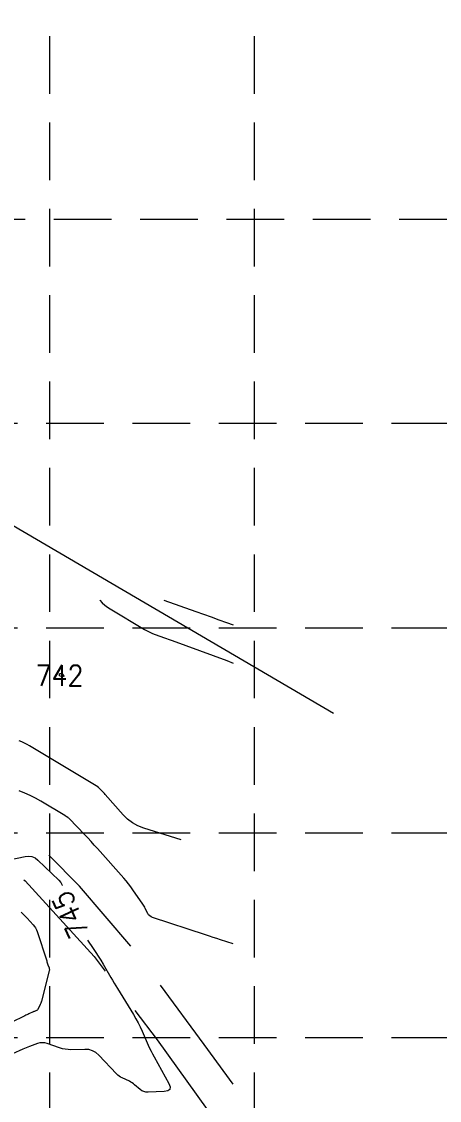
# Model space of a CAD drawing. Header units: feet. Extents: x 46644 to 49208, y 46045 to 47649.
# Drawn here: x 48520.4 to 48602, y 47314.5 to 47525.3 of the extents above; entities that cross this region are included whole.
import ezdxf
from ezdxf.enums import TextEntityAlignment as Align

# ---------------------------------------------------------------- set-up
doc = ezdxf.new("R2010")
doc.units = ezdxf.units.FT
doc.header["$MEASUREMENT"] = 0
doc.linetypes.add('DGN Style 3', pattern=[33.544038, 23.960027, -9.584011])
doc.linetypes.add('HIDDEN', pattern=[0.375, 0.25, -0.125])
for name, color, linetype, lineweight in [('EC', 35, 'Continuous', 0), ('Level 15', 1, 'Continuous', 0), ('Level 9', 1, 'Continuous', 0)]:
    doc.layers.add(name, color=color, linetype=linetype, lineweight=lineweight)
doc.layers.add('GRID', color=254, linetype='HIDDEN')
doc.styles.add('Style-STANDARD', font='STANDARD.shx')

msp = doc.modelspace()

# ---------------------------------------------------------------- linework, layer by layer
at = {"layer": 'EC', "color": 35, "linetype": 'DGN Style 3', "lineweight": 0}
for p, q in [((48535.64, 47412.29), (48535.67, 47412.26)), ((48535.67, 47412.26), (48536.12, 47411.78)), ((48548.13, 47412.29), (48554.41, 47410.06)), ((48536.12, 47411.78), (48536.6, 47411.33)), ((48536.6, 47411.33), (48537.12, 47410.93)), ((48537.12, 47410.93), (48537.67, 47410.57)), ((48537.67, 47410.57), (48544.4, 47406.55)), ((48554.41, 47410.06), (48555.92, 47409.53)), ((48555.92, 47409.53), (48557.42, 47408.99)), ((48557.42, 47408.99), (48558.92, 47408.45)), ((48558.92, 47408.45), (48560.42, 47407.9)), ((48560.42, 47407.9), (48561.7, 47407.44)), ((48544.4, 47406.55), (48544.91, 47406.26)), ((48544.91, 47406.26), (48545.42, 47406)), ((48545.42, 47406), (48545.95, 47405.77)), ((48545.95, 47405.77), (48546.49, 47405.56)), ((48546.49, 47405.56), (48548.28, 47404.93)), ((48548.28, 47404.93), (48548.66, 47404.79)), ((48548.66, 47404.79), (48549.04, 47404.66)), ((48549.04, 47404.66), (48549.43, 47404.52)), ((48549.43, 47404.52), (48549.81, 47404.38)), ((48549.81, 47404.38), (48560.47, 47400.5)), ((48560.47, 47400.5), (48561.7, 47399.95)), ((48527.74, 47397.84), (48527.76, 47397.86)), ((48527.74, 47397.82), (48527.74, 47397.84)), ((48527.74, 47397.79), (48527.74, 47397.82)), ((48527.77, 47397.56), (48527.74, 47397.79)), ((48527.76, 47397.86), (48527.78, 47397.88)), ((48527.78, 47397.52), (48527.77, 47397.56)), ((48527.78, 47397.88), (48527.87, 47397.92)), ((48527.8, 47397.48), (48527.78, 47397.52)), ((48527.84, 47397.46), (48527.8, 47397.48)), ((48527.88, 47397.45), (48527.84, 47397.46)), ((48527.87, 47397.92), (48527.88, 47397.93)), ((48527.88, 47397.93), (48527.9, 47397.93)), ((48528.55, 47397.35), (48527.88, 47397.45)), ((48527.9, 47397.93), (48527.92, 47397.94)), ((48527.92, 47397.94), (48527.94, 47397.94)), ((48527.94, 47397.94), (48528.11, 47397.93)), ((48528.11, 47397.93), (48528.14, 47397.93)), ((48528.14, 47397.93), (48528.18, 47397.93)), ((48528.18, 47397.93), (48528.21, 47397.92)), ((48528.21, 47397.92), (48528.24, 47397.9)), ((48528.24, 47397.9), (48528.38, 47397.83)), ((48528.38, 47397.83), (48528.41, 47397.82)), ((48528.41, 47397.82), (48528.44, 47397.8)), ((48528.44, 47397.8), (48528.46, 47397.77)), ((48528.46, 47397.77), (48528.47, 47397.74)), ((48528.47, 47397.74), (48528.62, 47397.45)), ((48528.6, 47397.35), (48528.55, 47397.35)), ((48528.63, 47397.37), (48528.6, 47397.35)), ((48528.62, 47397.45), (48528.64, 47397.4)), ((48528.64, 47397.4), (48528.63, 47397.37)), ((48520.41, 47384.58), (48519.88, 47384.78)), ((48520.93, 47384.35), (48520.41, 47384.58)), ((48521.43, 47384.1), (48520.93, 47384.35)), ((48521.93, 47383.82), (48521.43, 47384.1)), ((48535.24, 47375.79), (48521.93, 47383.82)), ((48521, 47374.6), (48519.91, 47375.02)), ((48522.06, 47374.13), (48521, 47374.6)), ((48535.26, 47375.78), (48535.24, 47375.79)), ((48535.27, 47375.77), (48535.26, 47375.78)), ((48535.29, 47375.76), (48535.27, 47375.77)), ((48535.3, 47375.75), (48535.29, 47375.76)), ((48535.38, 47375.7), (48535.3, 47375.75)), ((48535.4, 47375.68), (48535.38, 47375.7)), ((48535.42, 47375.67), (48535.4, 47375.68)), ((48535.44, 47375.65), (48535.42, 47375.67)), ((48535.46, 47375.63), (48535.44, 47375.65)), ((48536.11, 47374.95), (48535.46, 47375.63)), ((48536.25, 47374.8), (48536.11, 47374.95)), ((48536.4, 47374.64), (48536.25, 47374.8)), ((48536.54, 47374.49), (48536.4, 47374.64)), ((48536.68, 47374.33), (48536.54, 47374.49)), ((48540.23, 47370.34), (48536.68, 47374.33)), ((48523.1, 47373.61), (48522.06, 47374.13)), ((48524.11, 47373.03), (48523.1, 47373.61)), ((48528.78, 47370.22), (48524.11, 47373.03)), ((48528.85, 47370.17), (48528.78, 47370.22)), ((48528.92, 47370.13), (48528.85, 47370.17)), ((48528.99, 47370.09), (48528.92, 47370.13)), ((48529.06, 47370.04), (48528.99, 47370.09)), ((48529.39, 47369.83), (48529.06, 47370.04)), ((48541.09, 47369.49), (48540.23, 47370.34)), ((48529.49, 47369.76), (48529.39, 47369.83)), ((48529.58, 47369.69), (48529.49, 47369.76)), ((48529.67, 47369.61), (48529.58, 47369.69)), ((48529.75, 47369.53), (48529.67, 47369.61)), ((48532.64, 47366.51), (48529.75, 47369.53)), ((48542.05, 47368.77), (48541.09, 47369.49)), ((48543.09, 47368.2), (48542.05, 47368.77)), ((48544.23, 47367.76), (48543.09, 47368.2)), ((48533.29, 47365.82), (48532.64, 47366.51)), ((48533.93, 47365.13), (48533.29, 47365.82)), ((48551.57, 47365.46), (48544.23, 47367.76)), ((48534.57, 47364.43), (48533.93, 47365.13)), ((48535.2, 47363.73), (48534.57, 47364.43)), ((48540.31, 47357.99), (48535.2, 47363.73)), ((48517.63, 47361.45), (48521.03, 47362.21)), ((48521.03, 47362.21), (48521.73, 47362.29)), ((48521.73, 47362.29), (48522.39, 47362.19)), ((48522.39, 47362.19), (48522.99, 47361.93)), ((48522.99, 47361.93), (48523.56, 47361.5)), ((48523.56, 47361.5), (48527.61, 47357.59)), ((48527.61, 47357.59), (48528.01, 47357.12)), ((48540.79, 47357.43), (48540.31, 47357.99)), ((48541.25, 47356.86), (48540.79, 47357.43)), ((48528.01, 47357.12), (48528.31, 47356.61)), ((48528.31, 47356.61), (48528.35, 47356.5)), ((48541.69, 47356.28), (48541.25, 47356.86)), ((48542.11, 47355.68), (48541.69, 47356.28)), ((48544.05, 47352.87), (48542.11, 47355.68)), ((48520.28, 47351.34), (48520.67, 47350.96)), ((48544.18, 47352.67), (48544.05, 47352.87)), ((48544.3, 47352.47), (48544.18, 47352.67)), ((48544.42, 47352.27), (48544.3, 47352.47)), ((48544.53, 47352.06), (48544.42, 47352.27)), ((48545.02, 47351.09), (48544.53, 47352.06)), ((48545.19, 47350.81), (48545.02, 47351.09)), ((48520.67, 47350.96), (48521.05, 47350.56)), ((48521.05, 47350.56), (48521.42, 47350.16)), ((48521.42, 47350.16), (48522.63, 47348.84)), ((48545.4, 47350.59), (48545.19, 47350.81)), ((48545.66, 47350.41), (48545.4, 47350.59)), ((48545.96, 47350.28), (48545.66, 47350.41)), ((48556.32, 47346.88), (48545.96, 47350.28)), ((48522.63, 47348.84), (48522.87, 47348.54)), ((48522.87, 47348.54), (48523.08, 47348.23)), ((48523.08, 47348.23), (48523.25, 47347.9)), ((48523.25, 47347.9), (48523.38, 47347.54)), ((48523.38, 47347.54), (48525.26, 47341.81)), ((48557.06, 47346.64), (48556.32, 47346.88)), ((48533.22, 47345.87), (48534.33, 47344.23)), ((48557.8, 47346.39), (48557.06, 47346.64)), ((48558.53, 47346.15), (48557.8, 47346.39)), ((48559.27, 47345.91), (48558.53, 47346.15)), ((48561.7, 47345.1), (48559.27, 47345.91)), ((48534.33, 47344.23), (48534.84, 47343.47)), ((48534.84, 47343.47), (48535.33, 47342.71)), ((48535.33, 47342.71), (48535.82, 47341.93)), ((48525.26, 47341.81), (48525.32, 47341.62)), ((48525.32, 47341.62), (48525.38, 47341.42)), ((48525.38, 47341.42), (48525.45, 47341.23)), ((48525.45, 47341.23), (48525.51, 47341.04)), ((48525.51, 47341.04), (48525.73, 47340.42)), ((48535.82, 47341.93), (48536.29, 47341.15)), ((48536.29, 47341.15), (48537.8, 47338.58)), ((48525.75, 47339.88), (48524.24, 47333.96)), ((48525.73, 47340.42), (48525.77, 47340.28)), ((48525.78, 47340.01), (48525.75, 47339.88)), ((48525.77, 47340.28), (48525.78, 47340.15)), ((48525.78, 47340.15), (48525.78, 47340.01)), ((48537.8, 47338.58), (48538.13, 47338.03)), ((48538.13, 47338.03), (48538.46, 47337.48)), ((48538.46, 47337.48), (48538.79, 47336.93)), ((48538.79, 47336.93), (48539.12, 47336.39)), ((48539.12, 47336.39), (48542.24, 47331.3)), ((48523.17, 47332.04), (48522.88, 47331.93)), ((48523.26, 47332.08), (48523.17, 47332.04)), ((48523.33, 47332.13), (48523.26, 47332.08)), ((48523.39, 47332.19), (48523.33, 47332.13)), ((48523.44, 47332.26), (48523.39, 47332.19)), ((48523.89, 47333.08), (48523.44, 47332.26)), ((48524, 47333.29), (48523.89, 47333.08)), ((48524.09, 47333.51), (48524, 47333.29)), ((48524.17, 47333.73), (48524.09, 47333.51)), ((48524.24, 47333.96), (48524.17, 47333.73)), ((48520.99, 47331.08), (48514.64, 47327.95)), ((48521.18, 47331.17), (48520.99, 47331.08)), ((48521.37, 47331.26), (48521.18, 47331.17)), ((48521.56, 47331.35), (48521.37, 47331.26)), ((48521.75, 47331.43), (48521.56, 47331.35)), ((48522.64, 47331.84), (48521.75, 47331.43)), ((48522.7, 47331.86), (48522.64, 47331.84)), ((48522.76, 47331.89), (48522.7, 47331.86)), ((48522.82, 47331.91), (48522.76, 47331.89)), ((48522.88, 47331.93), (48522.82, 47331.91)), ((48542.24, 47331.3), (48542.71, 47330.51)), ((48542.71, 47330.51), (48543.14, 47329.71)), ((48543.14, 47329.71), (48543.55, 47328.9)), ((48543.55, 47328.9), (48543.93, 47328.07)), ((48543.93, 47328.07), (48545.12, 47325.34)), ((48523.94, 47325.76), (48523.46, 47325.63)), ((48524.42, 47325.8), (48523.94, 47325.76)), ((48524.89, 47325.76), (48524.42, 47325.8)), ((48525.37, 47325.64), (48524.89, 47325.76)), ((48520.6, 47324.55), (48518.61, 47323.65)), ((48520.92, 47324.69), (48520.6, 47324.55)), ((48521.25, 47324.82), (48520.92, 47324.69)), ((48521.58, 47324.95), (48521.25, 47324.82)), ((48521.91, 47325.08), (48521.58, 47324.95)), ((48523.46, 47325.63), (48521.91, 47325.08)), ((48527.77, 47324.8), (48525.37, 47325.64)), ((48528.32, 47324.64), (48527.77, 47324.8)), ((48528.88, 47324.53), (48528.32, 47324.64)), ((48529.44, 47324.46), (48528.88, 47324.53)), ((48530.01, 47324.45), (48529.44, 47324.46)), ((48532.7, 47324.51), (48530.01, 47324.45)), ((48533.49, 47324.46), (48532.7, 47324.51)), ((48534.22, 47324.24), (48533.49, 47324.46)), ((48534.88, 47323.88), (48534.22, 47324.24)), ((48535.48, 47323.36), (48534.88, 47323.88)), ((48545.12, 47325.34), (48545.38, 47324.76)), ((48545.38, 47324.76), (48545.66, 47324.18)), ((48545.66, 47324.18), (48545.95, 47323.62)), ((48545.95, 47323.62), (48546.25, 47323.05)), ((48538.92, 47319.73), (48535.48, 47323.36)), ((48546.25, 47323.05), (48549.12, 47317.84)), ((48539.16, 47319.5), (48538.92, 47319.73)), ((48539.42, 47319.29), (48539.16, 47319.5)), ((48539.7, 47319.11), (48539.42, 47319.29)), ((48540, 47318.95), (48539.7, 47319.11)), ((48541.42, 47318.27), (48540, 47318.95)), ((48541.7, 47318.13), (48541.42, 47318.27)), ((48541.96, 47317.97), (48541.7, 47318.13)), ((48542.21, 47317.8), (48541.96, 47317.97)), ((48542.45, 47317.61), (48542.21, 47317.8)), ((48543.54, 47316.67), (48542.45, 47317.61)), ((48549.12, 47317.84), (48549.37, 47317.18)), ((48543.88, 47316.42), (48543.54, 47316.67)), ((48544.26, 47316.25), (48543.88, 47316.42)), ((48544.66, 47316.16), (48544.26, 47316.25)), ((48545.08, 47316.14), (48544.66, 47316.16)), ((48548.23, 47316.26), (48545.08, 47316.14)), ((48548.93, 47316.39), (48548.23, 47316.26)), ((48549.31, 47316.69), (48548.93, 47316.39)), ((48549.37, 47317.18), (48549.31, 47316.69))]:
    msp.add_line(p, q, dxfattribs=at)
at = {"layer": 'GRID', "color": 252, "linetype": 'HIDDEN', "lineweight": 0, "ltscale": 45}
for p, q in [((48525.8, 47606.85), (48525.8, 46206.68)), ((48565.8, 47606.85), (48565.8, 46206.68)), ((46687.28, 47486.72), (49167.28, 47486.72)), ((46685.8, 47446.85), (49165.8, 47446.85)), ((46685.8, 47406.85), (49165.8, 47406.85)), ((46685.8, 47366.85), (49165.8, 47366.85)), ((46685.8, 47326.85), (49165.8, 47326.85))]:
    msp.add_line(p, q, dxfattribs=at)
at = {"layer": 'Level 15', "color": 7, "linetype": 'DGN Style 3', "lineweight": 0, "flags": 128}
for points in [[(48561.7, 47317.74), (48556.02, 47325.47), (48542.67, 47343.54), (48531.69, 47356.41), (48523.16, 47365.01), (48509.92, 47376.53), (48500.46, 47384.17)], [(48495.27, 47379.4), (48508.79, 47368.51), (48521.07, 47357.42), (48534.56, 47342.63), (48546.86, 47326.35), (48558.2, 47310.63), (48561.7, 47306.57)]]:
    msp.add_lwpolyline(points, dxfattribs=at)
at = {"layer": 'Level 9', "color": 252, "linetype": 'Continuous', "lineweight": 0, "flags": 128}
msp.add_lwpolyline([(48581.32, 47390.14), (48307.69, 47550.39), (47978.97, 47557.08)], dxfattribs=at)

# ---------------------------------------------------------------- texts
at = {"layer": 'EC', "color": 35, "linetype": 'DGN Style 3', "lineweight": 0, "style": 'Style-STANDARD'}
msp.add_text('742', height=4, dxfattribs=at).set_placement((48527.77, 47397.56), align=Align.MIDDLE_CENTER)
msp.add_text('745', height=4, rotation=114.6473, dxfattribs=at).set_placement((48529.85, 47350.83), align=Align.MIDDLE_CENTER)

doc.saveas('drawing.dxf')
